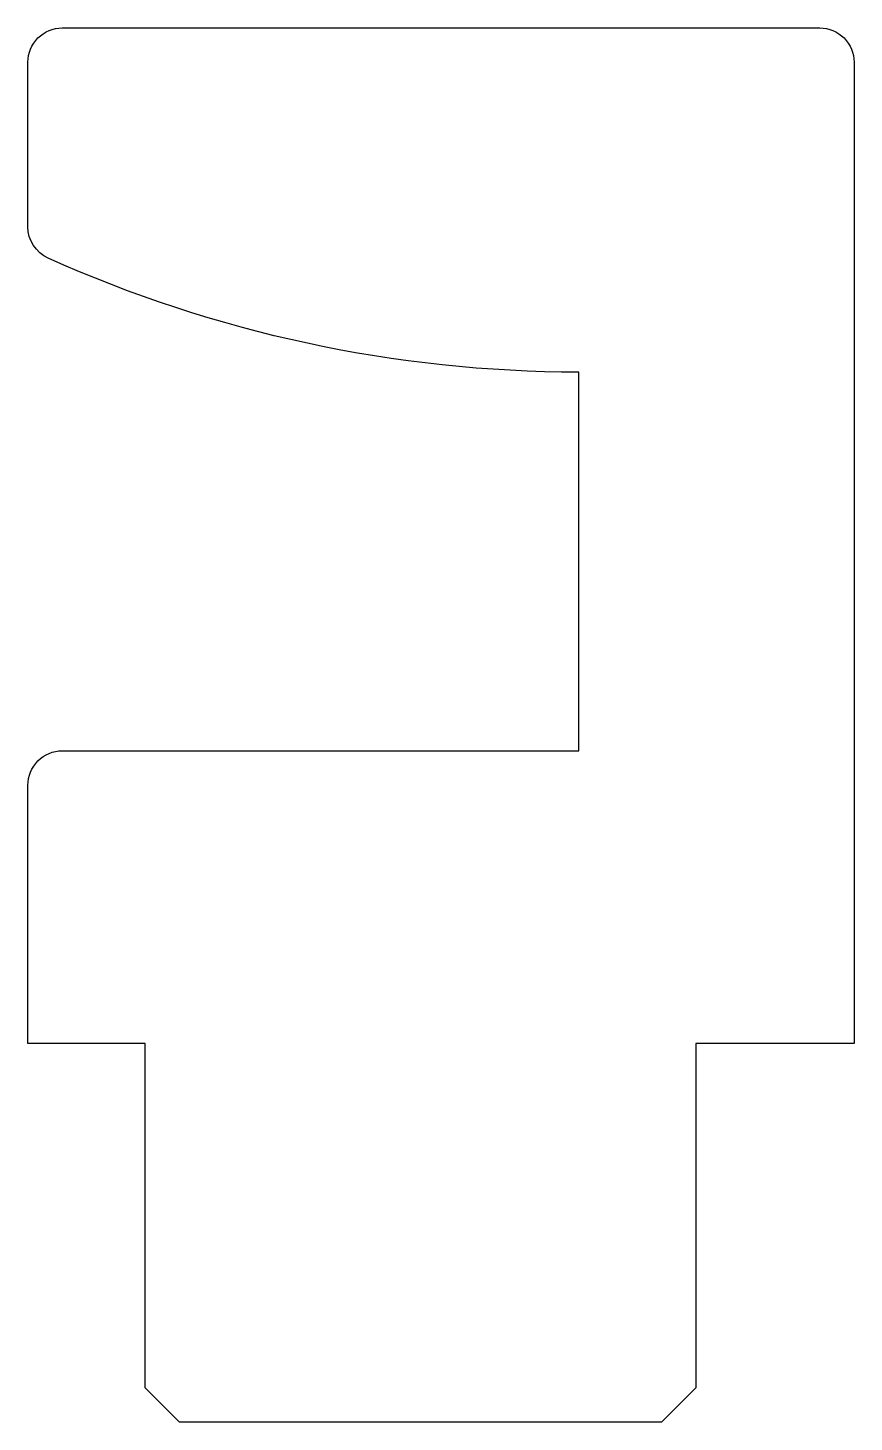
# Model space of a CAD drawing. Header units: millimetres. Extents: x -45 to -33, y -3.5 to 16.8.
import ezdxf

# ---------------------------------------------------------------- set-up
doc = ezdxf.new("R2010")
doc.units = ezdxf.units.MM
doc.layers.get('0').update_dxf_attribs({"linetype": 'CONTINUOUS'})

msp = doc.modelspace()

# ---------------------------------------------------------------- linework, layer by layer
msp.add_lwpolyline([(-33, 16.25), (-33, 2), (-35.298, 2), (-35.298, -3), (-35.798, -3.5), (-42.798, -3.5), (-43.298, -3), (-43.298, 2), (-45, 2), (-45, 5.75, -0.414214), (-44.5, 6.25), (-37, 6.25), (-37, 11.75, -0.106274), (-44.705, 13.406, -0.294956), (-45, 13.862), (-45, 16.25, -0.414214), (-44.5, 16.75), (-33.5, 16.75, -0.414214)], format="xyb", close=True)

doc.saveas('drawing.dxf')
